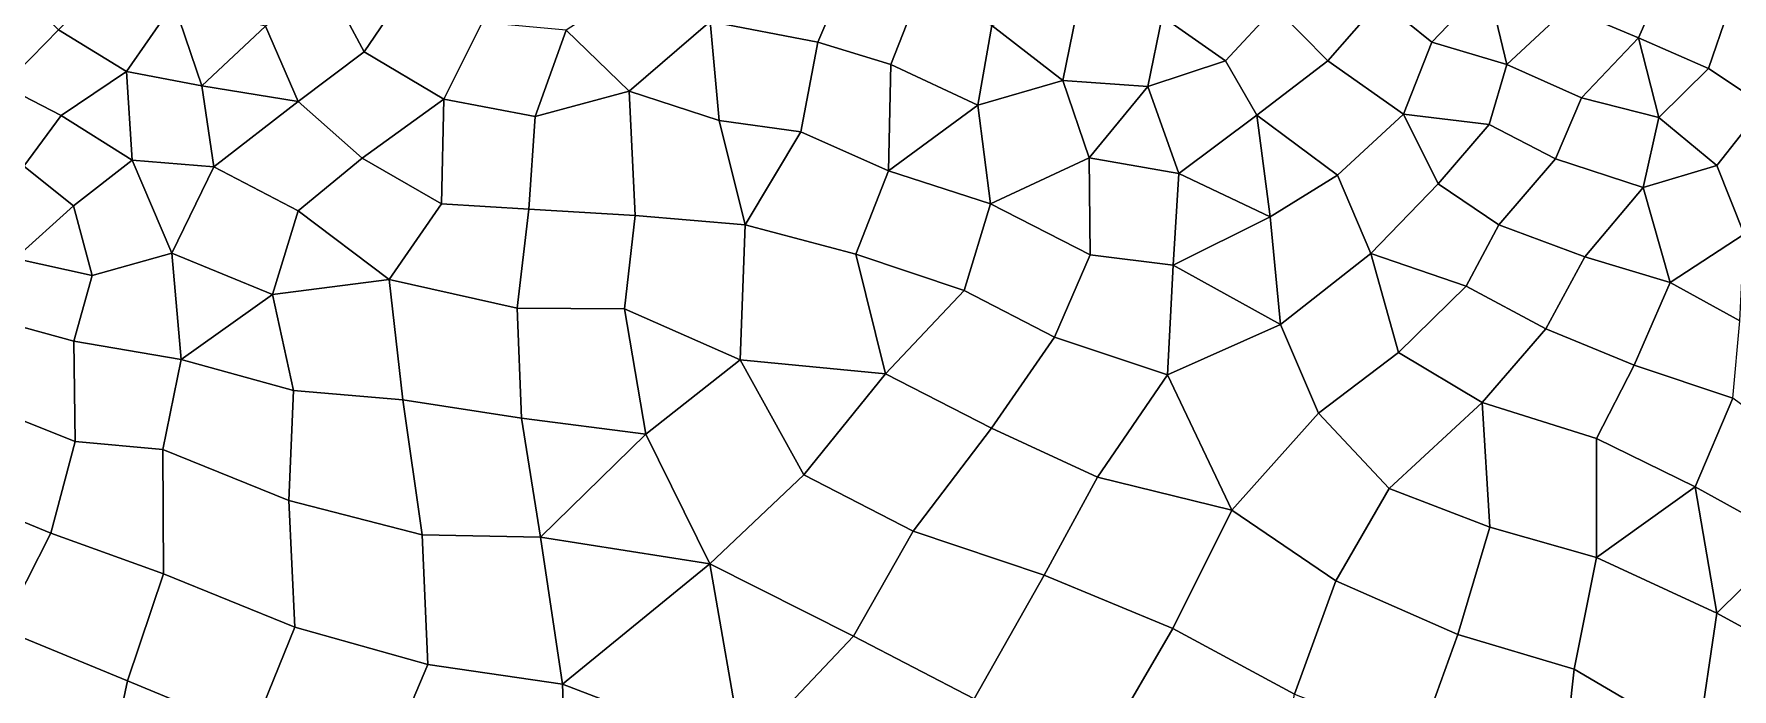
# Model space of a CAD drawing. Extents: x 391089 to 406232, y 6461839 to 6471033.
# Drawn here: x 402214.2 to 402338.6, y 6469700.9 to 6469748.9 of the extents above; entities that cross this region are included whole.
import ezdxf

# ---------------------------------------------------------------- set-up
doc = ezdxf.new("R2010")
doc.units = 0
doc.layers.add('MESH_ELEMS', color=18, linetype='CONTINUOUS')
doc.layers.add('MESH_NODES', color=18, linetype='CONTINUOUS')

msp = doc.modelspace()

# ---------------------------------------------------------------- linework, layer by layer
at = {"layer": 'MESH_ELEMS', "color": 178}
for points in [[(402271.647, 6469748.28, 1.191), (402274.704, 6469755.49, 1.284), (402267.902, 6469755.62, 1.291), (402263.742, 6469749.78, 1.116)], [(402271.647, 6469748.28, 1.191), (402276.987, 6469746.64, 1.205), (402279.002, 6469751.8, 1.255), (402274.704, 6469755.49, 1.284)], [(402312.865, 6469751.31, 1.13), (402310.004, 6469754.89, 1.183), (402305.147, 6469750.8, 1.194), (402309.027, 6469746.9, 1.101)], [(402316.647, 6469748.27, 1.152), (402320.709, 6469752.54, 1.181), (402316.204, 6469754.61, 1.136), (402312.865, 6469751.31, 1.13)], [(402331.787, 6469748.59, 1.211), (402333.58, 6469752.63, 1.114), (402328.582, 6469754.75, 1.112), (402326.578, 6469750.76, 1.234)], [(402343.955, 6469752.71, 1.034), (402339.408, 6469754.85, 1.02), (402338.349, 6469750.53, 1.104), (402342.994, 6469748.15, 1.141)], [(402220.964, 6469746.12, 1.042), (402224.437, 6469751.11, 1.148), (402219.985, 6469753.3, 1.161), (402215.984, 6469749.18, 1.182)], [(402235.573, 6469752.82, 1.119), (402238.378, 6469747.57, 1.062), (402242.29, 6469753.33, 1.098), (402235.573, 6469752.82, 1.119)], [(402242.29, 6469753.33, 1.098), (402238.378, 6469747.57, 1.062), (402244.214, 6469744.1, 1.012), (402247.037, 6469749.71, 0.999)], [(402257.798, 6469744.69, 0.96), (402263.742, 6469749.78, 1.116), (402259.457, 6469753.2, 1.159), (402253.191, 6469749.15, 0.974)], [(402301.521, 6469746.9, 1.156), (402305.147, 6469750.8, 1.194), (402300.408, 6469753.89, 1.307), (402296.862, 6469750.14, 1.248)], [(402210.075, 6469747, 0.998), (402214.446, 6469750.75, 1.087), (402212.907, 6469752.31, 0.972), (402208.167, 6469748.92, 1.056)], [(402238.378, 6469747.57, 1.062), (402235.573, 6469752.82, 1.119), (402231.154, 6469749.43, 1.134), (402233.554, 6469743.93, 1.076)], [(402316.647, 6469748.27, 1.152), (402322.138, 6469746.64, 1.234), (402320.709, 6469752.54, 1.181), (402316.647, 6469748.27, 1.152)], [(402322.138, 6469746.64, 1.234), (402326.578, 6469750.76, 1.234), (402320.709, 6469752.54, 1.181), (402322.138, 6469746.64, 1.234)], [(402336.921, 6469746.33, 1.184), (402338.349, 6469750.53, 1.104), (402333.58, 6469752.63, 1.114), (402331.787, 6469748.59, 1.211)], [(402211.983, 6469745.07, 1.133), (402215.984, 6469749.18, 1.182), (402214.446, 6469750.75, 1.087), (402210.075, 6469747, 0.998)], [(402220.964, 6469746.12, 1.042), (402226.48, 6469745.08, 1.06), (402224.437, 6469751.11, 1.148), (402220.964, 6469746.12, 1.042)], [(402226.48, 6469745.08, 1.06), (402231.154, 6469749.43, 1.134), (402224.437, 6469751.11, 1.148), (402226.48, 6469745.08, 1.06)], [(402276.987, 6469746.64, 1.205), (402283.354, 6469743.66, 1.211), (402284.4, 6469749.49, 1.265), (402279.002, 6469751.8, 1.255)], [(402284.4, 6469749.49, 1.265), (402289.603, 6469745.45, 1.192), (402290.807, 6469751.46, 1.299), (402284.4, 6469749.49, 1.265)], [(402296.862, 6469750.14, 1.248), (402290.807, 6469751.46, 1.299), (402289.603, 6469745.45, 1.192), (402295.835, 6469745.01, 1.084)], [(402309.027, 6469746.9, 1.101), (402305.147, 6469750.8, 1.194), (402301.521, 6469746.9, 1.156), (402303.809, 6469742.93, 1.138)], [(402314.551, 6469742.99, 1.066), (402316.647, 6469748.27, 1.152), (402312.865, 6469751.31, 1.13), (402309.027, 6469746.9, 1.101)], [(402327.607, 6469744.2, 1.224), (402331.787, 6469748.59, 1.211), (402326.578, 6469750.76, 1.234), (402322.138, 6469746.64, 1.234)], [(402231.154, 6469749.43, 1.134), (402226.48, 6469745.08, 1.06), (402233.554, 6469743.93, 1.076), (402231.154, 6469749.43, 1.134)], [(402250.907, 6469742.81, 0.972), (402253.191, 6469749.15, 0.974), (402247.037, 6469749.71, 0.999), (402244.214, 6469744.1, 1.012)], [(402264.394, 6469742.54, 0.98), (402263.742, 6469749.78, 1.116), (402257.798, 6469744.69, 0.96), (402264.394, 6469742.54, 0.98)], [(402270.395, 6469741.69, 1.094), (402271.647, 6469748.28, 1.191), (402263.742, 6469749.78, 1.116), (402264.394, 6469742.54, 0.98)], [(402283.354, 6469743.66, 1.211), (402289.603, 6469745.45, 1.192), (402284.4, 6469749.49, 1.265), (402283.354, 6469743.66, 1.211)], [(402296.862, 6469750.14, 1.248), (402295.835, 6469745.01, 1.084), (402301.521, 6469746.9, 1.156), (402296.862, 6469750.14, 1.248)], [(402336.921, 6469746.33, 1.184), (402340.998, 6469743.62, 1.238), (402342.994, 6469748.15, 1.141), (402338.349, 6469750.53, 1.104)], [(402215.984, 6469749.18, 1.182), (402211.983, 6469745.07, 1.133), (402216.175, 6469742.9, 1.077), (402220.964, 6469746.12, 1.042)], [(402253.191, 6469749.15, 0.974), (402250.907, 6469742.81, 0.972), (402257.798, 6469744.69, 0.96), (402253.191, 6469749.15, 0.974)], [(402270.395, 6469741.69, 1.094), (402276.816, 6469738.85, 1.156), (402276.987, 6469746.64, 1.205), (402271.647, 6469748.28, 1.191)], [(402320.838, 6469742.23, 1.142), (402322.138, 6469746.64, 1.234), (402316.647, 6469748.27, 1.152), (402314.551, 6469742.99, 1.066)], [(402331.787, 6469748.59, 1.211), (402327.607, 6469744.2, 1.224), (402333.267, 6469742.75, 1.203), (402331.787, 6469748.59, 1.211)], [(402331.787, 6469748.59, 1.211), (402333.267, 6469742.75, 1.203), (402336.921, 6469746.33, 1.184), (402331.787, 6469748.59, 1.211)], [(402238.23, 6469739.77, 1.051), (402244.214, 6469744.1, 1.012), (402238.378, 6469747.57, 1.062), (402233.554, 6469743.93, 1.076)], [(402303.809, 6469742.93, 1.138), (402301.521, 6469746.9, 1.156), (402295.835, 6469745.01, 1.084), (402298.092, 6469738.65, 1.14)], [(402309.737, 6469738.53, 1.085), (402314.551, 6469742.99, 1.066), (402309.027, 6469746.9, 1.101), (402303.809, 6469742.93, 1.138)], [(402216.175, 6469742.9, 1.077), (402221.389, 6469739.63, 1.03), (402220.964, 6469746.12, 1.042), (402216.175, 6469742.9, 1.077)], [(402226.48, 6469745.08, 1.06), (402220.964, 6469746.12, 1.042), (402221.389, 6469739.63, 1.03), (402227.371, 6469739.14, 1.077)], [(402276.987, 6469746.64, 1.205), (402276.816, 6469738.85, 1.156), (402283.354, 6469743.66, 1.211), (402276.987, 6469746.64, 1.205)], [(402320.838, 6469742.23, 1.142), (402325.711, 6469739.72, 1.138), (402327.607, 6469744.2, 1.224), (402322.138, 6469746.64, 1.234)], [(402337.526, 6469739.23, 1.238), (402340.998, 6469743.62, 1.238), (402336.921, 6469746.33, 1.184), (402333.267, 6469742.75, 1.203)], [(402213.439, 6469739.18, 1.059), (402216.175, 6469742.9, 1.077), (402211.983, 6469745.07, 1.133), (402207.983, 6469740.96, 1.134)], [(402233.554, 6469743.93, 1.076), (402226.48, 6469745.08, 1.06), (402227.371, 6469739.14, 1.077), (402233.554, 6469743.93, 1.076)], [(402258.252, 6469735.56, 1.002), (402257.798, 6469744.69, 0.96), (402250.907, 6469742.81, 0.972), (402250.458, 6469736.02, 1.005)], [(402264.394, 6469742.54, 0.98), (402257.798, 6469744.69, 0.96), (402258.252, 6469735.56, 1.002), (402266.314, 6469734.89, 1.029)], [(402283.354, 6469743.66, 1.211), (402284.299, 6469736.42, 1.167), (402291.519, 6469739.79, 1.058), (402289.603, 6469745.45, 1.192)], [(402295.835, 6469745.01, 1.084), (402289.603, 6469745.45, 1.192), (402291.519, 6469739.79, 1.058), (402295.835, 6469745.01, 1.084)], [(402298.092, 6469738.65, 1.14), (402295.835, 6469745.01, 1.084), (402291.519, 6469739.79, 1.058), (402298.092, 6469738.65, 1.14)], [(402233.547, 6469735.92, 1.102), (402238.23, 6469739.77, 1.051), (402233.554, 6469743.93, 1.076), (402227.371, 6469739.14, 1.077)], [(402244.214, 6469744.1, 1.012), (402238.23, 6469739.77, 1.051), (402244.053, 6469736.43, 1.02), (402244.214, 6469744.1, 1.012)], [(402250.907, 6469742.81, 0.972), (402244.214, 6469744.1, 1.012), (402244.053, 6469736.43, 1.02), (402250.458, 6469736.02, 1.005)], [(402283.354, 6469743.66, 1.211), (402276.816, 6469738.85, 1.156), (402284.299, 6469736.42, 1.167), (402283.354, 6469743.66, 1.211)], [(402333.267, 6469742.75, 1.203), (402327.607, 6469744.2, 1.224), (402325.711, 6469739.72, 1.138), (402332.122, 6469737.62, 1.175)], [(402344.013, 6469737.87, 1.33), (402340.998, 6469743.62, 1.238), (402337.526, 6469739.23, 1.238), (402339.526, 6469734.2, 1.248)], [(402217.086, 6469736.27, 1.01), (402221.389, 6469739.63, 1.03), (402216.175, 6469742.9, 1.077), (402213.439, 6469739.18, 1.059)], [(402270.395, 6469741.69, 1.094), (402264.394, 6469742.54, 0.98), (402266.314, 6469734.89, 1.029), (402270.395, 6469741.69, 1.094)], [(402303.809, 6469742.93, 1.138), (402298.092, 6469738.65, 1.14), (402304.782, 6469735.48, 1.165), (402303.809, 6469742.93, 1.138)], [(402309.737, 6469738.53, 1.085), (402303.809, 6469742.93, 1.138), (402304.782, 6469735.48, 1.165), (402309.737, 6469738.53, 1.085)], [(402317.113, 6469737.88, 1.056), (402314.551, 6469742.99, 1.066), (402309.737, 6469738.53, 1.085), (402312.169, 6469732.78, 1.063)], [(402320.838, 6469742.23, 1.142), (402314.551, 6469742.99, 1.066), (402317.113, 6469737.88, 1.056), (402320.838, 6469742.23, 1.142)], [(402321.559, 6469734.89, 1.05), (402325.711, 6469739.72, 1.138), (402320.838, 6469742.23, 1.142), (402317.113, 6469737.88, 1.056)], [(402332.122, 6469737.62, 1.175), (402337.526, 6469739.23, 1.238), (402333.267, 6469742.75, 1.203), (402332.122, 6469737.62, 1.175)], [(402274.423, 6469732.74, 1.121), (402276.816, 6469738.85, 1.156), (402270.395, 6469741.69, 1.094), (402266.314, 6469734.89, 1.029)], [(402224.278, 6469732.81, 1.113), (402221.389, 6469739.63, 1.03), (402217.086, 6469736.27, 1.01), (402218.451, 6469731.17, 1.023)], [(402227.371, 6469739.14, 1.077), (402221.389, 6469739.63, 1.03), (402224.278, 6469732.81, 1.113), (402227.371, 6469739.14, 1.077)], [(402240.212, 6469730.87, 1.076), (402244.053, 6469736.43, 1.02), (402238.23, 6469739.77, 1.051), (402233.547, 6469735.92, 1.102)], [(402291.519, 6469739.79, 1.058), (402284.299, 6469736.42, 1.167), (402291.595, 6469732.68, 1.046), (402291.519, 6469739.79, 1.058)], [(402298.092, 6469738.65, 1.14), (402291.519, 6469739.79, 1.058), (402291.595, 6469732.68, 1.046), (402297.682, 6469731.92, 1.135)], [(402327.849, 6469732.53, 1.072), (402332.122, 6469737.62, 1.175), (402325.711, 6469739.72, 1.138), (402321.559, 6469734.89, 1.05)], [(402213.439, 6469739.18, 1.059), (402209.181, 6469735.46, 0.962), (402212.812, 6469732.41, 0.929), (402217.086, 6469736.27, 1.01)], [(402233.547, 6469735.92, 1.102), (402227.371, 6469739.14, 1.077), (402224.278, 6469732.81, 1.113), (402231.655, 6469729.78, 1.164)], [(402282.37, 6469730.07, 1.155), (402284.299, 6469736.42, 1.167), (402276.816, 6469738.85, 1.156), (402274.423, 6469732.74, 1.121)], [(402304.782, 6469735.48, 1.165), (402298.092, 6469738.65, 1.14), (402297.682, 6469731.92, 1.135), (402304.782, 6469735.48, 1.165)], [(402312.169, 6469732.78, 1.063), (402309.737, 6469738.53, 1.085), (402304.782, 6469735.48, 1.165), (402305.543, 6469727.58, 1.096)], [(402339.526, 6469734.2, 1.248), (402337.526, 6469739.23, 1.238), (402332.122, 6469737.62, 1.175), (402334.111, 6469730.65, 1.13)], [(402319.163, 6469730.4, 1.053), (402321.559, 6469734.89, 1.05), (402317.113, 6469737.88, 1.056), (402312.169, 6469732.78, 1.063)], [(402332.122, 6469737.62, 1.175), (402327.849, 6469732.53, 1.072), (402334.111, 6469730.65, 1.13), (402332.122, 6469737.62, 1.175)], [(402212.812, 6469732.41, 0.929), (402218.451, 6469731.17, 1.023), (402217.086, 6469736.27, 1.01), (402212.812, 6469732.41, 0.929)], [(402240.212, 6469730.87, 1.076), (402233.547, 6469735.92, 1.102), (402231.655, 6469729.78, 1.164), (402240.212, 6469730.87, 1.076)], [(402249.587, 6469728.77, 1.079), (402250.458, 6469736.02, 1.005), (402244.053, 6469736.43, 1.02), (402240.212, 6469730.87, 1.076)], [(402257.47, 6469728.73, 1.045), (402258.252, 6469735.56, 1.002), (402250.458, 6469736.02, 1.005), (402249.587, 6469728.77, 1.079)], [(402291.595, 6469732.68, 1.046), (402284.299, 6469736.42, 1.167), (402282.37, 6469730.07, 1.155), (402288.978, 6469726.64, 1.076)], [(402266.314, 6469734.89, 1.029), (402258.252, 6469735.56, 1.002), (402257.47, 6469728.73, 1.045), (402265.946, 6469724.98, 1.013)], [(402274.423, 6469732.74, 1.121), (402266.314, 6469734.89, 1.029), (402265.946, 6469724.98, 1.013), (402276.603, 6469723.96, 0.991)], [(402305.543, 6469727.58, 1.096), (402304.782, 6469735.48, 1.165), (402297.682, 6469731.92, 1.135), (402305.543, 6469727.58, 1.096)], [(402321.559, 6469734.89, 1.05), (402319.163, 6469730.4, 1.053), (402324.987, 6469727.27, 1.053), (402327.849, 6469732.53, 1.072)], [(402334.111, 6469730.65, 1.13), (402339.217, 6469727.85, 1.143), (402339.526, 6469734.2, 1.248), (402334.111, 6469730.65, 1.13)], [(402217.095, 6469726.35, 0.976), (402218.451, 6469731.17, 1.023), (402212.812, 6469732.41, 0.929), (402210.141, 6469728.26, 0.881)], [(402224.977, 6469725.01, 1.036), (402224.278, 6469732.81, 1.113), (402218.451, 6469731.17, 1.023), (402217.095, 6469726.35, 0.976)], [(402224.977, 6469725.01, 1.036), (402231.655, 6469729.78, 1.164), (402224.278, 6469732.81, 1.113), (402224.977, 6469725.01, 1.036)], [(402282.37, 6469730.07, 1.155), (402274.423, 6469732.74, 1.121), (402276.603, 6469723.96, 0.991), (402282.37, 6469730.07, 1.155)], [(402288.978, 6469726.64, 1.076), (402297.268, 6469723.89, 1.033), (402297.682, 6469731.92, 1.135), (402291.595, 6469732.68, 1.046)], [(402314.207, 6469725.52, 1.039), (402312.169, 6469732.78, 1.063), (402305.543, 6469727.58, 1.096), (402308.325, 6469721.08, 0.993)], [(402314.207, 6469725.52, 1.039), (402319.163, 6469730.4, 1.053), (402312.169, 6469732.78, 1.063), (402314.207, 6469725.52, 1.039)], [(402331.474, 6469724.59, 1.061), (402334.111, 6469730.65, 1.13), (402327.849, 6469732.53, 1.072), (402324.987, 6469727.27, 1.053)], [(402240.212, 6469730.87, 1.076), (402231.655, 6469729.78, 1.164), (402233.194, 6469722.74, 1.156), (402241.22, 6469722.07, 1.173)], [(402241.22, 6469722.07, 1.173), (402249.913, 6469720.72, 1.162), (402249.587, 6469728.77, 1.079), (402240.212, 6469730.87, 1.076)], [(402297.268, 6469723.89, 1.033), (402305.543, 6469727.58, 1.096), (402297.682, 6469731.92, 1.135), (402297.268, 6469723.89, 1.033)], [(402231.655, 6469729.78, 1.164), (402224.977, 6469725.01, 1.036), (402233.194, 6469722.74, 1.156), (402231.655, 6469729.78, 1.164)], [(402284.376, 6469719.97, 1.115), (402288.978, 6469726.64, 1.076), (402282.37, 6469730.07, 1.155), (402276.603, 6469723.96, 0.991)], [(402320.319, 6469721.87, 1.028), (402324.987, 6469727.27, 1.053), (402319.163, 6469730.4, 1.053), (402314.207, 6469725.52, 1.039)], [(402331.474, 6469724.59, 1.061), (402338.701, 6469722.17, 1.17), (402339.217, 6469727.85, 1.143), (402334.111, 6469730.65, 1.13)], [(402210.747, 6469721.56, 0.813), (402217.208, 6469719.01, 0.847), (402217.095, 6469726.35, 0.976), (402210.141, 6469728.26, 0.881)], [(402257.47, 6469728.73, 1.045), (402249.587, 6469728.77, 1.079), (402249.913, 6469720.72, 1.162), (402259.04, 6469719.54, 1.061)], [(402259.04, 6469719.54, 1.061), (402265.946, 6469724.98, 1.013), (402257.47, 6469728.73, 1.045), (402259.04, 6469719.54, 1.061)], [(402308.325, 6469721.08, 0.993), (402305.543, 6469727.58, 1.096), (402297.268, 6469723.89, 1.033), (402301.978, 6469713.97, 1.037)], [(402328.72, 6469719.23, 0.97), (402331.474, 6469724.59, 1.061), (402324.987, 6469727.27, 1.053), (402320.319, 6469721.87, 1.028)], [(402224.977, 6469725.01, 1.036), (402217.095, 6469726.35, 0.976), (402217.208, 6469719.01, 0.847), (402223.634, 6469718.41, 0.937)], [(402292.131, 6469716.4, 1.022), (402297.268, 6469723.89, 1.033), (402288.978, 6469726.64, 1.076), (402284.376, 6469719.97, 1.115)], [(402233.194, 6469722.74, 1.156), (402224.977, 6469725.01, 1.036), (402223.634, 6469718.41, 0.937), (402232.867, 6469714.68, 1.004)], [(402270.613, 6469716.57, 0.951), (402265.946, 6469724.98, 1.013), (402259.04, 6469719.54, 1.061), (402263.714, 6469710.04, 1.032)], [(402270.613, 6469716.57, 0.951), (402276.603, 6469723.96, 0.991), (402265.946, 6469724.98, 1.013), (402270.613, 6469716.57, 0.951)], [(402313.522, 6469715.57, 1.079), (402320.319, 6469721.87, 1.028), (402314.207, 6469725.52, 1.039), (402308.325, 6469721.08, 0.993)], [(402335.934, 6469715.68, 1.079), (402338.701, 6469722.17, 1.17), (402331.474, 6469724.59, 1.061), (402328.72, 6469719.23, 0.97)], [(402278.628, 6469712.44, 1.051), (402284.376, 6469719.97, 1.115), (402276.603, 6469723.96, 0.991), (402270.613, 6469716.57, 0.951)], [(402297.268, 6469723.89, 1.033), (402292.131, 6469716.4, 1.022), (402301.978, 6469713.97, 1.037), (402297.268, 6469723.89, 1.033)], [(402241.22, 6469722.07, 1.173), (402233.194, 6469722.74, 1.156), (402232.867, 6469714.68, 1.004), (402242.634, 6469712.16, 1.079)], [(402249.913, 6469720.72, 1.162), (402241.22, 6469722.07, 1.173), (402242.634, 6469712.16, 1.079), (402251.303, 6469711.99, 1.104)], [(402335.934, 6469715.68, 1.079), (402342.972, 6469711.8, 1.08), (402345.05, 6469717.48, 1.147), (402338.701, 6469722.17, 1.17)], [(402217.208, 6469719.01, 0.847), (402210.747, 6469721.56, 0.813), (402208.811, 6469715, 0.744), (402215.414, 6469712.28, 0.8)], [(402251.303, 6469711.99, 1.104), (402259.04, 6469719.54, 1.061), (402249.913, 6469720.72, 1.162), (402251.303, 6469711.99, 1.104)], [(402309.612, 6469708.79, 1.072), (402313.522, 6469715.57, 1.079), (402308.325, 6469721.08, 0.993), (402301.978, 6469713.97, 1.037)], [(402320.898, 6469712.73, 0.96), (402320.319, 6469721.87, 1.028), (402313.522, 6469715.57, 1.079), (402320.898, 6469712.73, 0.96)], [(402328.72, 6469719.23, 0.97), (402320.319, 6469721.87, 1.028), (402320.898, 6469712.73, 0.96), (402328.7, 6469710.51, 0.939)], [(402251.303, 6469711.99, 1.104), (402263.714, 6469710.04, 1.032), (402259.04, 6469719.54, 1.061), (402251.303, 6469711.99, 1.104)], [(402288.217, 6469709.21, 1.071), (402292.131, 6469716.4, 1.022), (402284.376, 6469719.97, 1.115), (402278.628, 6469712.44, 1.051)], [(402215.414, 6469712.28, 0.8), (402223.667, 6469709.3, 0.877), (402223.634, 6469718.41, 0.937), (402217.208, 6469719.01, 0.847)], [(402232.867, 6469714.68, 1.004), (402223.634, 6469718.41, 0.937), (402223.667, 6469709.3, 0.877), (402233.3, 6469705.41, 0.773)], [(402335.934, 6469715.68, 1.079), (402328.72, 6469719.23, 0.97), (402328.7, 6469710.51, 0.939), (402335.934, 6469715.68, 1.079)], [(402274.25, 6469704.73, 1.093), (402278.628, 6469712.44, 1.051), (402270.613, 6469716.57, 0.951), (402263.714, 6469710.04, 1.032)], [(402297.666, 6469705.29, 1.021), (402301.978, 6469713.97, 1.037), (402292.131, 6469716.4, 1.022), (402288.217, 6469709.21, 1.071)], [(402211.861, 6469705.24, 0.802), (402215.414, 6469712.28, 0.8), (402208.811, 6469715, 0.744), (402202.69, 6469708.98, -0.019)], [(402242.634, 6469712.16, 1.079), (402232.867, 6469714.68, 1.004), (402233.3, 6469705.41, 0.773), (402243.056, 6469702.66, 0.861)], [(402318.535, 6469704.87, 0.962), (402320.898, 6469712.73, 0.96), (402313.522, 6469715.57, 1.079), (402309.612, 6469708.79, 1.072)], [(402328.7, 6469710.51, 0.939), (402337.522, 6469706.42, 1.016), (402335.934, 6469715.68, 1.079), (402328.7, 6469710.51, 0.939)], [(402342.972, 6469711.8, 1.08), (402335.934, 6469715.68, 1.079), (402337.522, 6469706.42, 1.016), (402342.972, 6469711.8, 1.08)], [(402309.612, 6469708.79, 1.072), (402301.978, 6469713.97, 1.037), (402297.666, 6469705.29, 1.021), (402306.572, 6469700.5, 0.963)], [(402223.667, 6469709.3, 0.877), (402215.414, 6469712.28, 0.8), (402211.861, 6469705.24, 0.802), (402221.024, 6469701.47, 0.99)], [(402243.056, 6469702.66, 0.861), (402252.927, 6469701.23, 0.995), (402251.303, 6469711.99, 1.104), (402242.634, 6469712.16, 1.079)], [(402283.086, 6469700.14, 1.097), (402288.217, 6469709.21, 1.071), (402278.628, 6469712.44, 1.051), (402274.25, 6469704.73, 1.093)], [(402318.535, 6469704.87, 0.962), (402327.083, 6469702.33, 0.97), (402328.7, 6469710.51, 0.939), (402320.898, 6469712.73, 0.96)], [(402251.303, 6469711.99, 1.104), (402252.927, 6469701.23, 0.995), (402263.714, 6469710.04, 1.032), (402251.303, 6469711.99, 1.104)], [(402345.495, 6469702.08, 0.956), (402348.992, 6469707.92, 0.975), (402342.972, 6469711.8, 1.08), (402337.522, 6469706.42, 1.016)], [(402263.714, 6469710.04, 1.032), (402252.927, 6469701.23, 0.995), (402266.144, 6469696.16, 1.096), (402263.714, 6469710.04, 1.032)], [(402266.144, 6469696.16, 1.096), (402274.25, 6469704.73, 1.093), (402263.714, 6469710.04, 1.032), (402266.144, 6469696.16, 1.096)], [(402327.083, 6469702.33, 0.97), (402336.136, 6469697, 0.997), (402337.522, 6469706.42, 1.016), (402328.7, 6469710.51, 0.939)], [(402221.024, 6469701.47, 0.99), (402230.177, 6469697.68, 1.113), (402233.3, 6469705.41, 0.773), (402223.667, 6469709.3, 0.877)], [(402292.831, 6469697.05, 1.002), (402297.666, 6469705.29, 1.021), (402288.217, 6469709.21, 1.071), (402283.086, 6469700.14, 1.097)], [(402318.535, 6469704.87, 0.962), (402309.612, 6469708.79, 1.072), (402306.572, 6469700.5, 0.963), (402315.698, 6469696.95, 1.026)], [(402336.136, 6469697, 0.997), (402344.797, 6469692.32, 1.036), (402345.495, 6469702.08, 0.956), (402337.522, 6469706.42, 1.016)], [(402221.024, 6469701.47, 0.99), (402211.861, 6469705.24, 0.802), (402209.056, 6469691.23, -0.005), (402218.135, 6469687.77, -0.004)], [(402239.327, 6469693.89, -0.014), (402243.056, 6469702.66, 0.861), (402233.3, 6469705.41, 0.773), (402230.177, 6469697.68, 1.113)], [(402278.614, 6469690.49, 1.049), (402283.086, 6469700.14, 1.097), (402274.25, 6469704.73, 1.093), (402266.144, 6469696.16, 1.096)], [(402306.572, 6469700.5, 0.963), (402297.666, 6469705.29, 1.021), (402292.831, 6469697.05, 1.002), (402304.548, 6469688.98, 0.945)], [(402315.698, 6469696.95, 1.026), (402325.957, 6469692.14, 1.102), (402327.083, 6469702.33, 0.97), (402318.535, 6469704.87, 0.962)], [(402239.327, 6469693.89, -0.014), (402253.406, 6469687.83, -0.012), (402252.927, 6469701.23, 0.995), (402243.056, 6469702.66, 0.861)], [(402325.957, 6469692.14, 1.102), (402336.136, 6469697, 0.997), (402327.083, 6469702.33, 0.97), (402325.957, 6469692.14, 1.102)], [(402230.177, 6469697.68, 1.113), (402221.024, 6469701.47, 0.99), (402218.135, 6469687.77, -0.004), (402227.207, 6469684.3, -0.004)], [(402253.406, 6469687.83, -0.012), (402266.144, 6469696.16, 1.096), (402252.927, 6469701.23, 0.995), (402253.406, 6469687.83, -0.012)]]:
    msp.add_3dface(points, dxfattribs=at)
at = {"layer": 'MESH_NODES', "color": 18}
for p in [(402271.647, 6469748.28, 1.191), (402316.647, 6469748.27, 1.152), (402331.787, 6469748.59, 1.211), (402238.378, 6469747.57, 1.062), (402301.521, 6469746.9, 1.156), (402309.027, 6469746.9, 1.101), (402220.964, 6469746.12, 1.042), (402276.987, 6469746.64, 1.205), (402322.138, 6469746.64, 1.234), (402336.921, 6469746.33, 1.184), (402226.48, 6469745.08, 1.06), (402257.798, 6469744.69, 0.96), (402289.603, 6469745.45, 1.192), (402295.835, 6469745.01, 1.084), (402233.554, 6469743.93, 1.076), (402244.214, 6469744.1, 1.012), (402283.354, 6469743.66, 1.211), (402327.607, 6469744.2, 1.224), (402216.175, 6469742.9, 1.077), (402250.907, 6469742.81, 0.972), (402264.394, 6469742.54, 0.98), (402303.809, 6469742.93, 1.138), (402314.551, 6469742.99, 1.066), (402320.838, 6469742.23, 1.142), (402333.267, 6469742.75, 1.203), (402270.395, 6469741.69, 1.094), (402221.389, 6469739.63, 1.03), (402238.23, 6469739.77, 1.051), (402291.519, 6469739.79, 1.058), (402325.711, 6469739.72, 1.138), (402227.371, 6469739.14, 1.077), (402276.816, 6469738.85, 1.156), (402298.092, 6469738.65, 1.14), (402309.737, 6469738.53, 1.085), (402337.526, 6469739.23, 1.238), (402317.113, 6469737.88, 1.056), (402332.122, 6469737.62, 1.175), (402217.086, 6469736.27, 1.01), (402233.547, 6469735.92, 1.102), (402244.053, 6469736.43, 1.02), (402250.458, 6469736.02, 1.005), (402284.299, 6469736.42, 1.167), (402258.252, 6469735.56, 1.002), (402266.314, 6469734.89, 1.029), (402304.782, 6469735.48, 1.165), (402321.559, 6469734.89, 1.05), (402224.278, 6469732.81, 1.113), (402274.423, 6469732.74, 1.121), (402291.595, 6469732.68, 1.046), (402312.169, 6469732.78, 1.063), (402327.849, 6469732.53, 1.072), (402218.451, 6469731.17, 1.023), (402240.212, 6469730.87, 1.076), (402297.682, 6469731.92, 1.135), (402231.655, 6469729.78, 1.164), (402282.37, 6469730.07, 1.155), (402319.163, 6469730.4, 1.053), (402334.111, 6469730.65, 1.13), (402249.587, 6469728.77, 1.079), (402257.47, 6469728.73, 1.045), (402305.543, 6469727.58, 1.096), (402324.987, 6469727.27, 1.053), (402217.095, 6469726.35, 0.976), (402288.978, 6469726.64, 1.076), (402224.977, 6469725.01, 1.036), (402265.946, 6469724.98, 1.013), (402314.207, 6469725.52, 1.039), (402331.474, 6469724.59, 1.061), (402276.603, 6469723.96, 0.991), (402297.268, 6469723.89, 1.033), (402233.194, 6469722.74, 1.156), (402241.22, 6469722.07, 1.173), (402249.913, 6469720.72, 1.162), (402308.325, 6469721.08, 0.993), (402320.319, 6469721.87, 1.028), (402259.04, 6469719.54, 1.061), (402284.376, 6469719.97, 1.115), (402217.208, 6469719.01, 0.847), (402223.634, 6469718.41, 0.937), (402328.72, 6469719.23, 0.97), (402270.613, 6469716.57, 0.951), (402292.131, 6469716.4, 1.022), (402232.867, 6469714.68, 1.004), (402313.522, 6469715.57, 1.079), (402335.934, 6469715.68, 1.079), (402301.978, 6469713.97, 1.037), (402215.414, 6469712.28, 0.8), (402242.634, 6469712.16, 1.079), (402278.628, 6469712.44, 1.051), (402320.898, 6469712.73, 0.96), (402251.303, 6469711.99, 1.104), (402263.714, 6469710.04, 1.032), (402328.7, 6469710.51, 0.939), (402223.667, 6469709.3, 0.877), (402288.217, 6469709.21, 1.071), (402309.612, 6469708.79, 1.072), (402337.522, 6469706.42, 1.016), (402233.3, 6469705.41, 0.773), (402274.25, 6469704.73, 1.093), (402297.666, 6469705.29, 1.021), (402318.535, 6469704.87, 0.962), (402243.056, 6469702.66, 0.861), (402327.083, 6469702.33, 0.97), (402221.024, 6469701.47, 0.99), (402252.927, 6469701.23, 0.995)]:
    msp.add_point(p, dxfattribs=at)

doc.saveas('drawing.dxf')
